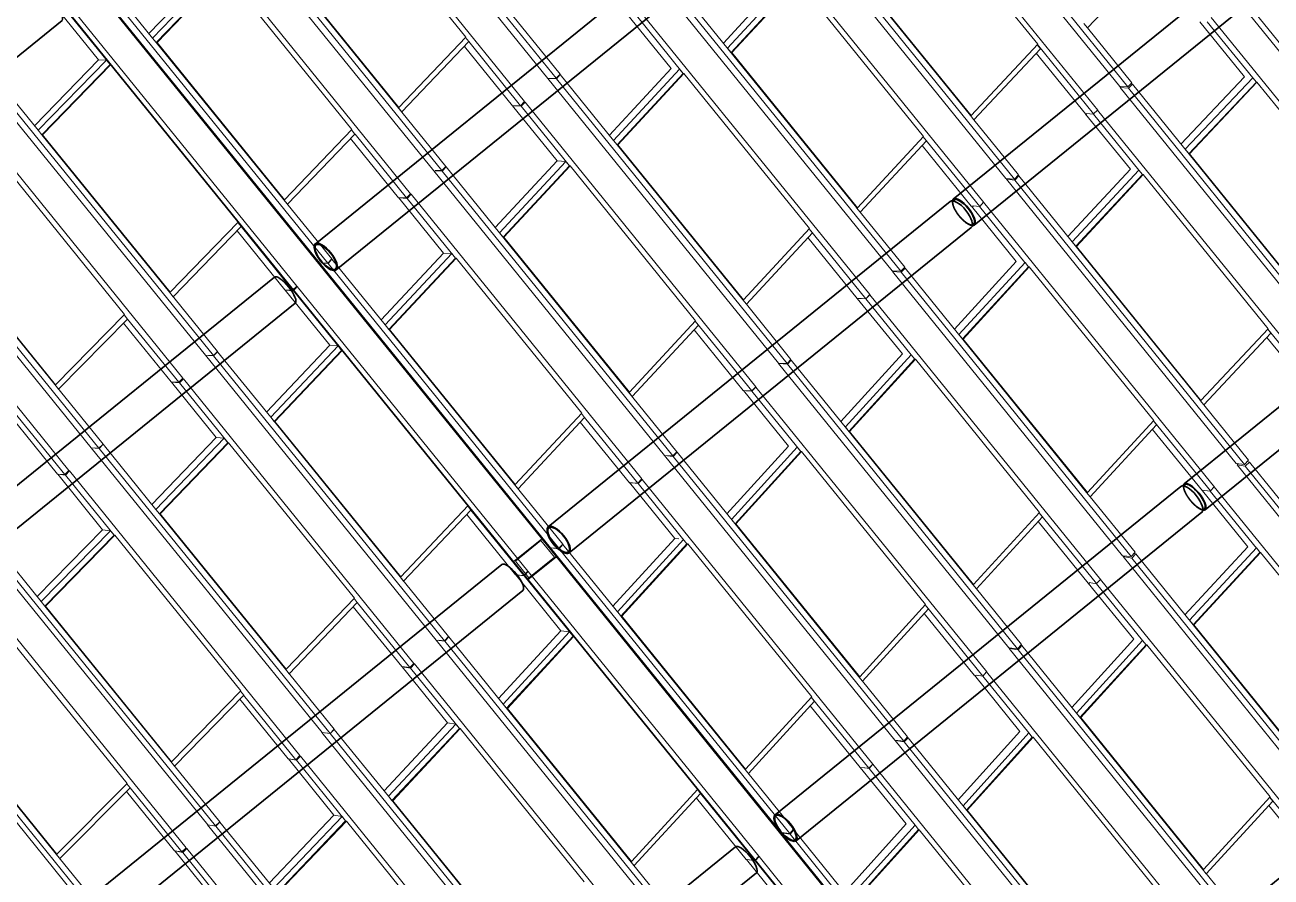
# Model space of a CAD drawing. Header units: millimetres. Extents: x 834681283 to 835686922, y 817551134 to 819407044.
# Drawn here: x 835292976 to 835303174, y 818132940 to 818139918 of the extents above; entities that cross this region are included whole.
import ezdxf

# ---------------------------------------------------------------- set-up
doc = ezdxf.new("R2010")
doc.units = ezdxf.units.MM
doc.header["$LTSCALE"] = 1200
doc.header["$MEASUREMENT"] = 0
doc.linetypes.add('P01-MAGP-P-RF$0$P01_MS_01_N1-FloorPlan-PART2OFUPPERROOFSETTINGOUT$0$BH DASHED2', pattern=[3, 2, -1])
doc.linetypes.add('P01-MAGP-P-RF$0$PHANTOM', pattern=[2.5, 1.25, -0.25, 0.25, -0.25, 0.25, -0.25])
for name, color, linetype, lineweight in [('P01-MAGP-P-RF$0$MMH053__', 253, 'P01-MAGP-P-RF$0$PHANTOM', 40), ('P01-MAGP-P-RF$0$P01_MS_01_N1-FloorPlan-PART2OFUPPERROOFSETTINGOUT$0$S-BEAM', 253, 'Continuous', 35), ('P01-MAGP-P-RF$0$P01_MS_01_N1-FloorPlan-PART2OFUPPERROOFSETTINGOUT$0$S-BEAM-HIDN', 253, 'P01-MAGP-P-RF$0$P01_MS_01_N1-FloorPlan-PART2OFUPPERROOFSETTINGOUT$0$BH DASHED2', 18), ('P01-MAGP-P-RF$0$ROOF MESH HALF TONE$0$A-GLAZ', 253, 'Continuous', 9), ('P01-MAGP-P-RF$0$ROOF MESH HALF TONE$0$A-MASS', 253, 'Continuous', 9)]:
    doc.layers.add(name, color=color, linetype=linetype, lineweight=lineweight)

# ---------------------------------------------------------------- blocks, each defined once
blk = doc.blocks.new('P01-MAGP-P-RF$0$P01_MS_01_N1-FloorPlan-PART2OFUPPERROOFSETTINGOUT$0$Circular Hollow Sections - CHS273x10_PSB97-8462840-PART 2 OF  UPPER ROOF SETTING OUT')
at = {"layer": 'P01-MAGP-P-RF$0$P01_MS_01_N1-FloorPlan-PART2OFUPPERROOFSETTINGOUT$0$S-BEAM'}
for p, q in [((76625, 42311), (73157, 39883)), ((73314, 39659), (76782, 42087))]:
    blk.add_line(p, q, dxfattribs=at)
for centre, major_axis, start_param, end_param in [((76703, 42199), (-78, 112), 3.141593, 6.283185), ((73235, 39771), (-78, 112), 0, 3.141593), ((73235, 39771), (-73, 104), 0, 3.141593), ((73235, 39771), (-78, 112), 3.141593, 6.283185), ((73235, 39771), (-73, 104), 3.141593, 6.283185)]:
    blk.add_ellipse(centre, major_axis=major_axis, ratio=0.397607, start_param=start_param, end_param=end_param, dxfattribs=at)
blk = doc.blocks.new('P01-MAGP-P-RF$0$P01_MS_01_N1-FloorPlan-PART2OFUPPERROOFSETTINGOUT$0$Circular Hollow Sections - CHS273x10_PSB97-8452177-PART 2 OF  UPPER ROOF SETTING OUT')
at = {"layer": 'P01-MAGP-P-RF$0$P01_MS_01_N1-FloorPlan-PART2OFUPPERROOFSETTINGOUT$0$S-BEAM'}
for p, q in [((72757, 39603), (65761, 34704)), ((65918, 34480), (72914, 39379))]:
    blk.add_line(p, q, dxfattribs=at)
for centre, major_axis, start_param, end_param in [((72836, 39491), (-78, 112), 3.141593, 6.283185), ((65840, 34592), (-78, 112), 0, 3.141593), ((65840, 34592), (-73, 104), 0, 3.141593), ((65840, 34592), (-78, 112), 3.141593, 6.283185), ((65840, 34592), (-73, 104), 3.141593, 6.283185)]:
    blk.add_ellipse(centre, major_axis=major_axis, ratio=0.310041, start_param=start_param, end_param=end_param, dxfattribs=at)
blk = doc.blocks.new('P01-MAGP-P-RF$0$P01_MS_01_N1-FloorPlan-PART2OFUPPERROOFSETTINGOUT$0$Circular Hollow Sections - CHS273x10_PSB97-8462763-PART 2 OF  UPPER ROOF SETTING OUT')
at = {"layer": 'P01-MAGP-P-RF$0$P01_MS_01_N1-FloorPlan-PART2OFUPPERROOFSETTINGOUT$0$S-BEAM'}
for p, q in [((80061, 37392), (76589, 34961)), ((76746, 34737), (80217, 37168))]:
    blk.add_line(p, q, dxfattribs=at)
for centre, major_axis, start_param, end_param in [((80139, 37280), (-78, 112), 3.141593, 6.283185), ((76667, 34849), (-78, 112), 0, 3.141593), ((76667, 34849), (-73, 104), 0, 3.141593), ((76667, 34849), (-78, 112), 3.141593, 6.283185), ((76667, 34849), (-73, 104), 3.141593, 6.283185)]:
    blk.add_ellipse(centre, major_axis=major_axis, ratio=0.360645, start_param=start_param, end_param=end_param, dxfattribs=at)
blk = doc.blocks.new('P01-MAGP-P-RF$0$P01_MS_01_N1-FloorPlan-PART2OFUPPERROOFSETTINGOUT$0$Circular Hollow Sections - CHS273x10_PSB97-8452178-PART 2 OF  UPPER ROOF SETTING OUT')
at = {"layer": 'P01-MAGP-P-RF$0$P01_MS_01_N1-FloorPlan-PART2OFUPPERROOFSETTINGOUT$0$S-BEAM'}
for p, q in [((71064, 42079), (64038, 37159)), ((64194, 36936), (71220, 41855))]:
    blk.add_line(p, q, dxfattribs=at)
for centre, major_axis, start_param, end_param in [((71142, 41967), (-78, 112), 3.141593, 6.283185), ((64116, 37048), (-78, 112), 0, 3.141593), ((64116, 37048), (-73, 104), 0, 3.141593), ((64116, 37048), (-78, 112), 3.141593, 6.283185), ((64116, 37048), (-73, 104), 3.141593, 6.283185)]:
    blk.add_ellipse(centre, major_axis=major_axis, ratio=0.302614, start_param=start_param, end_param=end_param, dxfattribs=at)
blk = doc.blocks.new('P01-MAGP-P-RF$0$P01_MS_01_N1-FloorPlan-PART2OFUPPERROOFSETTINGOUT$0$Circular Hollow Sections - CHS273x10_PSB97-8453365-PART 2 OF  UPPER ROOF SETTING OUT')
at = {"layer": 'P01-MAGP-P-RF$0$P01_MS_01_N1-FloorPlan-PART2OFUPPERROOFSETTINGOUT$0$S-BEAM'}
for p, q in [((78427, 47235), (71417, 42326)), ((71573, 42103), (78583, 47011))]:
    blk.add_line(p, q, dxfattribs=at)
for centre, major_axis, start_param, end_param in [((78505, 47123), (-78, 112), 3.141593, 6.283185), ((71495, 42215), (-78, 112), 0, 3.141593), ((71495, 42215), (-78, 112), 3.141593, 6.283185), ((71495, 42215), (-73, 104), 3.141593, 6.283185), ((71495, 42215), (-73, 104), 0, 3.141593)]:
    blk.add_ellipse(centre, major_axis=major_axis, ratio=0.39179, start_param=start_param, end_param=end_param, dxfattribs=at)
blk = doc.blocks.new('P01-MAGP-P-RF$0$P01_MS_01_N1-FloorPlan-PART2OFUPPERROOFSETTINGOUT$0$Circular Hollow Sections - CHS273x10_PSB97-8452283-PART 2 OF  UPPER ROOF SETTING OUT')
at = {"layer": 'P01-MAGP-P-RF$0$P01_MS_01_N1-FloorPlan-PART2OFUPPERROOFSETTINGOUT$0$S-BEAM'}
for p, q in [((74503, 37163), (67486, 32249)), ((67642, 32026), (74660, 36939))]:
    blk.add_line(p, q, dxfattribs=at)
for centre, major_axis, start_param, end_param in [((74581, 37051), (-78, 112), 3.141593, 6.283185), ((67564, 32137), (-78, 112), 0, 3.141593), ((67564, 32137), (-73, 104), 0, 3.141593), ((67564, 32137), (-78, 112), 3.141593, 6.283185), ((67564, 32137), (-73, 104), 3.141593, 6.283185)]:
    blk.add_ellipse(centre, major_axis=major_axis, ratio=0.320015, start_param=start_param, end_param=end_param, dxfattribs=at)
blk = doc.blocks.new('P01-MAGP-P-RF$0$P01_MS_01_N1-FloorPlan-PART2OFUPPERROOFSETTINGOUT$0$Circular Hollow Sections - CHS273x10_PSB97-8462801-PART 2 OF  UPPER ROOF SETTING OUT')
at = {"layer": 'P01-MAGP-P-RF$0$P01_MS_01_N1-FloorPlan-PART2OFUPPERROOFSETTINGOUT$0$S-BEAM'}
for p, q in [((78345, 39853), (74844, 37401)), ((75001, 37178), (78502, 39629))]:
    blk.add_line(p, q, dxfattribs=at)
for centre, major_axis, start_param, end_param in [((78423, 39741), (-78, 112), 3.141593, 6.283185), ((74922, 37290), (-73, 104), 0, 3.141593), ((74922, 37290), (-78, 112), 0, 3.141593), ((74922, 37290), (-78, 112), 3.141593, 6.283185), ((74922, 37290), (-73, 104), 3.141593, 6.283185)]:
    blk.add_ellipse(centre, major_axis=major_axis, ratio=0.375824, start_param=start_param, end_param=end_param, dxfattribs=at)
blk = doc.blocks.new('P01-MAGP-P-RF$0$P01_MS_01_N1-FloorPlan-PART2OFUPPERROOFSETTINGOUT$0$Circular Hollow Sections - CHS273x16_PSB98-8452077-PART 2 OF  UPPER ROOF SETTING OUT')
at = {"layer": 'P01-MAGP-P-RF$0$P01_MS_01_N1-FloorPlan-PART2OFUPPERROOFSETTINGOUT$0$S-BEAM'}
for p, q in [((69122, 44382), (62314, 39615)), ((62471, 39391), (69478, 44298))]:
    blk.add_line(p, q, dxfattribs=at)
for centre, major_axis, start_param, end_param in [((69399, 44409), (-78, 112), 3.141593, 5.233822), ((62392, 39503), (-78, 112), 0, 3.141593), ((62392, 39503), (-73, 104), 0, 3.141593), ((62392, 39503), (-78, 112), 3.141593, 6.283185), ((62392, 39503), (-73, 104), 3.141593, 6.283185)]:
    blk.add_ellipse(centre, major_axis=major_axis, ratio=0.29513, start_param=start_param, end_param=end_param, dxfattribs=at)
at = {"layer": 'P01-MAGP-P-RF$0$P01_MS_01_N1-FloorPlan-PART2OFUPPERROOFSETTINGOUT$0$S-BEAM-HIDN'}
blk.add_line((69321, 44521), (69122, 44382), dxfattribs=at)
blk.add_ellipse((69399, 44409), major_axis=(-78, 112), ratio=0.29513, start_param=5.234186, end_param=6.283185, dxfattribs=at)
blk = doc.blocks.new('P01-MAGP-P-RF$0$P01_MS_01_N1-FloorPlan-PART2OFUPPERROOFSETTINGOUT$0$Circular Hollow Sections - CHS273x10_PSB97-8462802-PART 2 OF  UPPER ROOF SETTING OUT')
at = {"layer": 'P01-MAGP-P-RF$0$P01_MS_01_N1-FloorPlan-PART2OFUPPERROOFSETTINGOUT$0$S-BEAM'}
for p, q in [((81843, 42302), (78372, 39872)), ((78529, 39648), (81999, 42078))]:
    blk.add_line(p, q, dxfattribs=at)
for centre, major_axis, start_param, end_param in [((81921, 42190), (-78, 112), 3.141593, 6.283185), ((78451, 39760), (-78, 112), 3.141593, 6.283185), ((78451, 39760), (-78, 112), 0, 0.348256), ((78451, 39760), (-73, 104), 0, 0.256199), ((78451, 39760), (-73, 104), 3.141593, 6.283185), ((78451, 39760), (-78, 112), 2.793336, 3.141593), ((78451, 39760), (-73, 104), 2.885393, 3.141593)]:
    blk.add_ellipse(centre, major_axis=major_axis, ratio=0.343335, start_param=start_param, end_param=end_param, dxfattribs=at)
at = {"layer": 'P01-MAGP-P-RF$0$P01_MS_01_N1-FloorPlan-PART2OFUPPERROOFSETTINGOUT$0$S-BEAM-HIDN'}
for major_axis, start_param, end_param in [((-78, 112), 0.348621, 2.792972), ((-73, 104), 0.256593, 2.885)]:
    blk.add_ellipse((78451, 39760), major_axis=major_axis, ratio=0.343335, start_param=start_param, end_param=end_param, dxfattribs=at)
blk = doc.blocks.new('P01-MAGP-P-RF$0$P01_MS_01_N1-FloorPlan-PART2OFUPPERROOFSETTINGOUT$0$Circular Hollow Sections - CHS273x10_PSB97-8462841-PART 2 OF  UPPER ROOF SETTING OUT')
at = {"layer": 'P01-MAGP-P-RF$0$P01_MS_01_N1-FloorPlan-PART2OFUPPERROOFSETTINGOUT$0$S-BEAM'}
for p, q in [((80147, 44777), (76650, 42329)), ((76807, 42105), (80303, 44553))]:
    blk.add_line(p, q, dxfattribs=at)
for centre, major_axis, start_param, end_param in [((80225, 44665), (-78, 112), 3.141593, 6.283185), ((76729, 42217), (-78, 112), 0, 0.285599), ((76729, 42217), (-78, 112), 3.141593, 6.283185), ((76729, 42217), (-73, 104), 3.141593, 6.283185), ((76729, 42217), (-73, 104), 0, 0.185122), ((76729, 42217), (-78, 112), 2.855993, 3.141593), ((76729, 42217), (-73, 104), 2.95647, 3.141593)]:
    blk.add_ellipse(centre, major_axis=major_axis, ratio=0.371391, start_param=start_param, end_param=end_param, dxfattribs=at)
at = {"layer": 'P01-MAGP-P-RF$0$P01_MS_01_N1-FloorPlan-PART2OFUPPERROOFSETTINGOUT$0$S-BEAM-HIDN'}
for major_axis, start_param, end_param in [((-78, 112), 0.285599, 2.855993), ((-73, 104), 0.185516, 2.956077)]:
    blk.add_ellipse((76729, 42217), major_axis=major_axis, ratio=0.371391, start_param=start_param, end_param=end_param, dxfattribs=at)
blk = doc.blocks.new('P01-MAGP-P-RF$0$P01_MS_01_N1-FloorPlan-PART2OFUPPERROOFSETTINGOUT$0$Circular Hollow Sections - CHS273x8_PSB100-8483254-PART 2 OF  UPPER ROOF SETTING OUT')
at = {"layer": 'P01-MAGP-P-RF$0$P01_MS_01_N1-FloorPlan-PART2OFUPPERROOFSETTINGOUT$0$S-BEAM'}
for p, q in [((69333, 44645), (64671, 44563)), ((64676, 44290), (69129, 44368)), ((69466, 44374), (69488, 44375))]:
    blk.add_line(p, q, dxfattribs=at)
for centre, major_axis, start_param, end_param in [((64674, 44427), (-2, 136), 0, 3.141593), ((64674, 44427), (-2, 128), 0, 3.141593), ((64674, 44427), (-2, 136), 3.141593, 6.283185), ((64674, 44427), (-2, 128), 3.141593, 6.283185), ((69486, 44511), (-2, 136), 3.141593, 3.608764), ((69486, 44511), (-2, 136), 3.81927, 3.969811)]:
    blk.add_ellipse(centre, major_axis=major_axis, ratio=0.375205, start_param=start_param, end_param=end_param, dxfattribs=at)
at = {"layer": 'P01-MAGP-P-RF$0$P01_MS_01_N1-FloorPlan-PART2OFUPPERROOFSETTINGOUT$0$S-BEAM-HIDN'}
for p, q in [((69483, 44648), (69333, 44645)), ((69129, 44368), (69466, 44374))]:
    blk.add_line(p, q, dxfattribs=at)
for start_param, end_param in [(3.970176, 6.283185), (3.609129, 3.818905)]:
    blk.add_ellipse((69486, 44511), major_axis=(-2, 136), ratio=0.375205, start_param=start_param, end_param=end_param, dxfattribs=at)
blk = doc.blocks.new('P01-MAGP-P-RF$0$ROOF MESH HALF TONE')
at = {"layer": 'P01-MAGP-P-RF$0$ROOF MESH HALF TONE$0$A-GLAZ', "lineweight": 5}
for p, q in [((71688, 46005), (73410, 43547)), ((73478, 43543), (71756, 46001)), ((73207, 43370), (71488, 45827)), ((76358, 45609), (78074, 43155)), ((78141, 43146), (76426, 45600)), ((73512, 43575), (72179, 45478)), ((77882, 42973), (76157, 45433)), ((70704, 45317), (72427, 42858)), ((72493, 42854), (70771, 45312)), ((71815, 45287), (72764, 43930)), ((72224, 42682), (70506, 45139)), ((75376, 44922), (77093, 42467)), ((77162, 42458), (75445, 44913)), ((76838, 43002), (75479, 44945)), ((76489, 44886), (77429, 43546)), ((72528, 42885), (71194, 44790)), ((72177, 43394), (71227, 44751)), ((76898, 42285), (75175, 44744)), ((69720, 44628), (71442, 42170)), ((71508, 42164), (69785, 44623)), ((70207, 44102), (69820, 44654)), ((70734, 44642), (70179, 44142)), ((70207, 44102), (70799, 44637)), ((70234, 44063), (70827, 44598)), ((70240, 44063), (70832, 44598)), ((70832, 44598), (71782, 43240)), ((69753, 43954), (69424, 44425)), ((69845, 43910), (69488, 44419)), ((71242, 41994), (69523, 44450)), ((76844, 43002), (75907, 44342)), ((74393, 44234), (76112, 41778)), ((76182, 41770), (74463, 44226)), ((75857, 42315), (74497, 44258)), ((75404, 44245), (74863, 43735)), ((74894, 43691), (75474, 44237)), ((75501, 44198), (74921, 43653)), ((74927, 43652), (75507, 44198)), ((75507, 44198), (76444, 42859)), ((77844, 43651), (78435, 44193)), ((70207, 44102), (70234, 44063)), ((70240, 44063), (70234, 44063)), ((70234, 44063), (71186, 42705)), ((71191, 42705), (70240, 44063)), ((75914, 41597), (74193, 44055)), ((69219, 43414), (68834, 43964)), ((69753, 43954), (69192, 43453)), ((69817, 43948), (69753, 43954)), ((74422, 43556), (74089, 44031)), ((74518, 43510), (74159, 44023)), ((68734, 43939), (70457, 41481)), ((70522, 41474), (68799, 43933)), ((69219, 43414), (69817, 43948)), ((69246, 43375), (69844, 43909)), ((69252, 43375), (69850, 43909)), ((69844, 43909), (69817, 43948)), ((69845, 43910), (69844, 43909)), ((69845, 43910), (69850, 43909)), ((69850, 43909), (70801, 42550)), ((72764, 43930), (72177, 43394)), ((72199, 43356), (72786, 43892)), ((73106, 43343), (72747, 43856)), ((72786, 43892), (72761, 43927)), ((73172, 43339), (72785, 43892)), ((70259, 41306), (68541, 43762)), ((79059, 43834), (80768, 41384)), ((80832, 41371), (79123, 43820)), ((74894, 43691), (74921, 43653)), ((74927, 43652), (74921, 43653)), ((75863, 42314), (74927, 43652)), ((77817, 43689), (77844, 43651)), ((78176, 43178), (77845, 43651)), ((80590, 41201), (78860, 43665)), ((73410, 43547), (75130, 41090)), ((73480, 43538), (73410, 43547)), ((73410, 43547), (73478, 43543)), ((73478, 43543), (73512, 43575)), ((73514, 43571), (73480, 43538)), ((73508, 43571), (73514, 43571)), ((73912, 43002), (73514, 43571)), ((74422, 43556), (73880, 43047)), ((73912, 43002), (74491, 43548)), ((74518, 43510), (74491, 43548)), ((77429, 43546), (76844, 43002)), ((79099, 43162), (78764, 43638)), ((79165, 43149), (78825, 43633)), ((75200, 41081), (73480, 43538)), ((73938, 42964), (74518, 43510)), ((74518, 43510), (73938, 42964)), ((73944, 42963), (74524, 43509)), ((74518, 43510), (74524, 43509)), ((74524, 43509), (75461, 42171)), ((76865, 42964), (77450, 43508)), ((77779, 42950), (77412, 43473)), ((77450, 43508), (77425, 43542)), ((77845, 42945), (77426, 43543)), ((69219, 43414), (69246, 43375)), ((69252, 43375), (69246, 43375)), ((69246, 43375), (70199, 42016)), ((70204, 42016), (69252, 43375)), ((72177, 43394), (72171, 43394)), ((72172, 43394), (72199, 43356)), ((73106, 43343), (73172, 43339)), ((73440, 42868), (73107, 43343)), ((73176, 43334), (73107, 43343)), ((73172, 43339), (73207, 43370)), ((73211, 43366), (73176, 43334)), ((73204, 43367), (73211, 43366)), ((74931, 40909), (73211, 43366)), ((67749, 43249), (69471, 40791)), ((69534, 40783), (67811, 43242)), ((71782, 43240), (71191, 42705)), ((73536, 42821), (73176, 43334)), ((68868, 43220), (69820, 41859)), ((71213, 42667), (71804, 43202)), ((72124, 42656), (71766, 43168)), ((71804, 43202), (71779, 43238)), ((72189, 42651), (71805, 43201)), ((78074, 43155), (78141, 43146)), ((78078, 43147), (78084, 43153)), ((78078, 43147), (79789, 40697)), ((78144, 43135), (78078, 43147)), ((78141, 43146), (78176, 43178)), ((78179, 43167), (78144, 43135)), ((78167, 43169), (78179, 43167)), ((79530, 41232), (78179, 43167)), ((79099, 43162), (78541, 42649)), ((78573, 42605), (79166, 43150)), ((79192, 43112), (79166, 43150)), ((69277, 40618), (67558, 43074)), ((79855, 40684), (78144, 43135)), ((79192, 43111), (78599, 42566)), ((78604, 42565), (79197, 43110)), ((79192, 43111), (79192, 43112)), ((79192, 43111), (79197, 43110)), ((79197, 43110), (80135, 41775)), ((73912, 43002), (73938, 42964)), ((74875, 41626), (73938, 42964)), ((73944, 42963), (73938, 42964)), ((73938, 42964), (74875, 41626)), ((74881, 41626), (73944, 42963)), ((76838, 43002), (76865, 42964)), ((76844, 43002), (76838, 43002)), ((77196, 42490), (76865, 42964)), ((77779, 42950), (77791, 42948)), ((78114, 42472), (77779, 42949)), ((77843, 42943), (77786, 42953)), ((78183, 42460), (77843, 42943)), ((77878, 42975), (77845, 42945)), ((79606, 40513), (77878, 42975)), ((72426, 42858), (74147, 40401)), ((72495, 42850), (72426, 42858)), ((72438, 42858), (72493, 42854)), ((72493, 42854), (72528, 42885)), ((72529, 42882), (72495, 42850)), ((74216, 40392), (72495, 42850)), ((72525, 42883), (72529, 42882)), ((72927, 42314), (72529, 42882)), ((73440, 42868), (72896, 42358)), ((72927, 42314), (73509, 42859)), ((73509, 42859), (73440, 42868)), ((73536, 42821), (73509, 42859)), ((76444, 42859), (75863, 42314)), ((76465, 42821), (76441, 42856)), ((76863, 42254), (76441, 42856)), ((72954, 42276), (73536, 42821)), ((73536, 42821), (72954, 42276)), ((72960, 42275), (73542, 42820)), ((73536, 42821), (73542, 42820)), ((73542, 42820), (74478, 41483)), ((75884, 42276), (76465, 42821)), ((76794, 42261), (76427, 42785)), ((68257, 42688), (69211, 41327)), ((69216, 41326), (68263, 42687)), ((71186, 42705), (71213, 42667)), ((71543, 42196), (71186, 42705)), ((71191, 42705), (71186, 42705)), ((72124, 42656), (72189, 42651)), ((72458, 42179), (72125, 42655)), ((72194, 42646), (72125, 42655)), ((72189, 42651), (72224, 42682)), ((72228, 42678), (72194, 42646)), ((72553, 42132), (72194, 42646)), ((72220, 42679), (72228, 42678)), ((73948, 40221), (72228, 42678)), ((70801, 42550), (70204, 42016)), ((70823, 42512), (70798, 42547)), ((78573, 42605), (78599, 42567)), ((78604, 42565), (78599, 42566)), ((79536, 41231), (78604, 42565)), ((70226, 41977), (70823, 42512)), ((71142, 41969), (70786, 42478)), ((71206, 41963), (70823, 42511)), ((77093, 42467), (77162, 42458)), ((77096, 42461), (77101, 42466)), ((77096, 42461), (78809, 40009)), ((77165, 42449), (77096, 42461)), ((77162, 42458), (77196, 42490)), ((77199, 42481), (77165, 42449)), ((78878, 39996), (77165, 42449)), ((77189, 42483), (77199, 42481)), ((78552, 40545), (77199, 42481)), ((78114, 42472), (77565, 41958)), ((77597, 41912), (78183, 42461)), ((78210, 42423), (78183, 42461)), ((78209, 42422), (77624, 41874)), ((77629, 41873), (78215, 42421)), ((78209, 42422), (78210, 42423)), ((78209, 42422), (78215, 42421)), ((78215, 42421), (79148, 41091)), ((72927, 42314), (72954, 42276)), ((74251, 40424), (72927, 42314)), ((72960, 42275), (72954, 42276)), ((73897, 40937), (72960, 42275)), ((75863, 42314), (75857, 42315)), ((75857, 42314), (75884, 42276)), ((76216, 41802), (75884, 42276)), ((76794, 42261), (76815, 42259)), ((77130, 41783), (76795, 42261)), ((76862, 42253), (76812, 42262)), ((77200, 41771), (76862, 42253)), ((76896, 42286), (76863, 42254)), ((78622, 39825), (76896, 42286)), ((71441, 42170), (73163, 39711)), ((71510, 42161), (71441, 42170)), ((71462, 42168), (71508, 42164)), ((71508, 42164), (71543, 42196)), ((71544, 42193), (71510, 42161)), ((73232, 39702), (71510, 42161)), ((71540, 42193), (71544, 42193)), ((71941, 41626), (71544, 42193)), ((72458, 42179), (71911, 41670)), ((71941, 41626), (72527, 42170)), ((71968, 41587), (72553, 42132)), ((71974, 41587), (72559, 42131)), ((72527, 42170), (72458, 42179)), ((72553, 42132), (72527, 42170)), ((72553, 42132), (72559, 42131)), ((72553, 42132), (72553, 42132)), ((72559, 42131), (73496, 40793)), ((75461, 42171), (74881, 41626)), ((74902, 41588), (75482, 42134)), ((75482, 42134), (75458, 42168)), ((75880, 41565), (75458, 42168)), ((70199, 42016), (70226, 41977)), ((70557, 41505), (70199, 42016)), ((70204, 42016), (70199, 42016)), ((75810, 41573), (75443, 42098)), ((71142, 41969), (71206, 41963)), ((71478, 41491), (71144, 41967)), ((71212, 41957), (71144, 41967)), ((71206, 41963), (71242, 41994)), ((71246, 41989), (71212, 41957)), ((71572, 41443), (71212, 41957)), ((71237, 41991), (71246, 41989)), ((72965, 39533), (71246, 41989)), ((69820, 41859), (69216, 41326)), ((69238, 41288), (69842, 41821)), ((69842, 41821), (69817, 41856)), ((70224, 41275), (69842, 41821)), ((77597, 41912), (77624, 41874)), ((77629, 41873), (77624, 41874)), ((78558, 40544), (77629, 41873)), ((70161, 41282), (69806, 41789)), ((76112, 41778), (76182, 41770)), ((76114, 41774), (76118, 41778)), ((76114, 41774), (77829, 39320)), ((76184, 41762), (76114, 41774)), ((76182, 41770), (76216, 41802)), ((76218, 41794), (76184, 41762)), ((77899, 39308), (76184, 41762)), ((76209, 41796), (76218, 41794)), ((77572, 39858), (76218, 41794)), ((77130, 41783), (76587, 41267)), ((76620, 41221), (77201, 41771)), ((77227, 41733), (76646, 41182)), ((76652, 41181), (77233, 41732)), ((77227, 41734), (77201, 41771)), ((77227, 41733), (77227, 41734)), ((77227, 41733), (77233, 41732)), ((77233, 41732), (78162, 40407)), ((71941, 41626), (71968, 41587)), ((73266, 39734), (71941, 41626)), ((74875, 41626), (74902, 41588)), ((74881, 41626), (74875, 41626)), ((70522, 41474), (70557, 41505)), ((71974, 41587), (71968, 41587)), ((72912, 40248), (71974, 41587)), ((75234, 41113), (74902, 41588)), ((75810, 41573), (75846, 41569)), ((76147, 41094), (75811, 41573)), ((75880, 41564), (75845, 41570)), ((75855, 41568), (75880, 41565)), ((75880, 41565), (75914, 41597)), ((75914, 41596), (75880, 41564)), ((76218, 41082), (75880, 41564)), ((77638, 39136), (75914, 41596)), ((70456, 41481), (72179, 39022)), ((70523, 41471), (70456, 41481)), ((70482, 41477), (70522, 41474)), ((70558, 41503), (70523, 41471)), ((72246, 39012), (70523, 41471)), ((70555, 41503), (70558, 41503)), ((70954, 40938), (70558, 41503)), ((71477, 41491), (70923, 40981)), ((70954, 40938), (71545, 41481)), ((70981, 40899), (71571, 41443)), ((70986, 40899), (71577, 41442)), ((71545, 41481), (71477, 41491)), ((71571, 41443), (71545, 41481)), ((71572, 41443), (71571, 41443)), ((71572, 41443), (71577, 41442)), ((71577, 41442), (72515, 40103)), ((74478, 41483), (73897, 40937)), ((73918, 40900), (74499, 41445)), ((74827, 40886), (74461, 41409)), ((74499, 41445), (74475, 41480)), ((74896, 40877), (74475, 41480)), ((69211, 41327), (69238, 41288)), ((69570, 40814), (69211, 41327)), ((69216, 41326), (69211, 41327)), ((70224, 41275), (70259, 41306)), ((70255, 41303), (70264, 41301)), ((70161, 41282), (70224, 41275)), ((70497, 40803), (70163, 41280)), ((70229, 41269), (70163, 41280)), ((70264, 41301), (70229, 41269)), ((70590, 40754), (70229, 41269)), ((71982, 38845), (70264, 41301)), ((76620, 41221), (76647, 41183)), ((69181, 40595), (68828, 41100)), ((69241, 40587), (68861, 41129)), ((75200, 41081), (75234, 41113)), ((75236, 41107), (75202, 41075)), ((75229, 41109), (75236, 41107)), ((76591, 39170), (75236, 41107)), ((76652, 41181), (76646, 41182)), ((77578, 39857), (76652, 41181)), ((75130, 41090), (75200, 41081)), ((75131, 41087), (76848, 38632)), ((75202, 41075), (75131, 41087)), ((76919, 38620), (75202, 41075)), ((76147, 41094), (75607, 40577)), ((75640, 40530), (76218, 41082)), ((76244, 41044), (75666, 40492)), ((75672, 40491), (76250, 41043)), ((76245, 41044), (76218, 41082)), ((76244, 41044), (76245, 41044)), ((76244, 41044), (76250, 41043)), ((76250, 41043), (77177, 39721)), ((79148, 41091), (78558, 40544)), ((78578, 40506), (79168, 41054)), ((79504, 40492), (79133, 41021)), ((79168, 41054), (79145, 41088)), ((79564, 40492), (79145, 41088)), ((70954, 40938), (70981, 40899)), ((72281, 39044), (70954, 40938)), ((70986, 40899), (70981, 40900)), ((71925, 39559), (70986, 40899)), ((73891, 40938), (73918, 40900)), ((73897, 40937), (73891, 40938)), ((74896, 40877), (74931, 40909)), ((74932, 40907), (74898, 40875)), ((74929, 40908), (74932, 40907)), ((76655, 38448), (74932, 40907)), ((69534, 40783), (69570, 40814)), ((69571, 40812), (69536, 40780)), ((69568, 40813), (69571, 40812)), ((69965, 40250), (69571, 40812)), ((70497, 40803), (69935, 40293)), ((69965, 40250), (70563, 40792)), ((70563, 40792), (70497, 40803)), ((70590, 40753), (70563, 40792)), ((73496, 40793), (72912, 40248)), ((74827, 40886), (74896, 40877)), ((75165, 40405), (74828, 40886)), ((74898, 40875), (74847, 40883)), ((75262, 40355), (74898, 40875)), ((69471, 40791), (71193, 38333)), ((69536, 40780), (69471, 40791)), ((69499, 40787), (69534, 40783)), ((71259, 38321), (69536, 40780)), ((69992, 40212), (70590, 40753)), ((69998, 40211), (70595, 40753)), ((70590, 40754), (70595, 40753)), ((70590, 40754), (70590, 40753)), ((70595, 40753), (71534, 39412)), ((72933, 40211), (73517, 40756)), ((73845, 40198), (73479, 40720)), ((73517, 40756), (73493, 40790)), ((73913, 40189), (73517, 40756)), ((69181, 40595), (69241, 40587)), ((69518, 40114), (69183, 40594)), ((69246, 40581), (69183, 40594)), ((69241, 40587), (69277, 40618)), ((69282, 40613), (69246, 40581)), ((69275, 40614), (69282, 40613)), ((71000, 38157), (69282, 40613)), ((69608, 40064), (69246, 40581)), ((75640, 40530), (75667, 40492)), ((75672, 40491), (75666, 40492)), ((76597, 39169), (75672, 40491)), ((78551, 40544), (78578, 40506)), ((78558, 40544), (78552, 40545)), ((78578, 40506), (78576, 40507)), ((78913, 40029), (78579, 40507)), ((74147, 40401), (74216, 40392)), ((74147, 40399), (75866, 37943)), ((74218, 40387), (74147, 40399)), ((74216, 40392), (74251, 40424)), ((74252, 40420), (74218, 40387)), ((75937, 37931), (74218, 40387)), ((74247, 40421), (74252, 40420)), ((75608, 38482), (74252, 40420)), ((75165, 40405), (74624, 39888)), ((74658, 39840), (75236, 40393)), ((75262, 40355), (75236, 40393)), ((78162, 40407), (77578, 39857)), ((78583, 39799), (78159, 40404)), ((78182, 40370), (78159, 40403)), ((75262, 40355), (74684, 39802)), ((74690, 39801), (75268, 40354)), ((75262, 40355), (75262, 40355)), ((75262, 40355), (75268, 40354)), ((75268, 40354), (76194, 39033)), ((77598, 39819), (78182, 40370)), ((78518, 39804), (78146, 40335)), ((69965, 40250), (69992, 40212)), ((69998, 40211), (69992, 40212)), ((69992, 40212), (70932, 38870)), ((70937, 38870), (69998, 40211)), ((72906, 40249), (72933, 40211)), ((72912, 40248), (72906, 40249)), ((73845, 40198), (73913, 40189)), ((74183, 39716), (73846, 40198)), ((73916, 40186), (73846, 40198)), ((73913, 40189), (73948, 40221)), ((73951, 40218), (73916, 40186)), ((74280, 39666), (73916, 40186)), ((73945, 40219), (73951, 40218)), ((75671, 37761), (73951, 40218)), ((68485, 40102), (70207, 37644)), ((70271, 37630), (68548, 40089)), ((68975, 39562), (68584, 40121)), ((69518, 40114), (68945, 39605)), ((68975, 39562), (69581, 40102)), ((69581, 40102), (69518, 40114)), ((69608, 40063), (69581, 40102)), ((72515, 40103), (71925, 39559)), ((72536, 40065), (72512, 40100)), ((69002, 39524), (69608, 40063)), ((69007, 39523), (69614, 40062)), ((69608, 40064), (69614, 40062)), ((69608, 40064), (69608, 40063)), ((69614, 40062), (70553, 38720)), ((71946, 39522), (72536, 40065)), ((72863, 39511), (72499, 40031)), ((72930, 39501), (72536, 40065)), ((78809, 40009), (78878, 39996)), ((78816, 39997), (78826, 40006)), ((78816, 39997), (80521, 37552)), ((78882, 39981), (78816, 39997)), ((78878, 39996), (78913, 40029)), ((78918, 40013), (78882, 39981)), ((80587, 37535), (78882, 39981)), ((78901, 40017), (78918, 40013)), ((80261, 38087), (78918, 40013)), ((70017, 37469), (68299, 39924)), ((74658, 39840), (74684, 39802)), ((74690, 39801), (74684, 39802)), ((75615, 38481), (74690, 39801)), ((77578, 39857), (77572, 39858)), ((77572, 39857), (77598, 39819)), ((77934, 39341), (77599, 39820)), ((78581, 39797), (78518, 39811)), ((78518, 39804), (78525, 39803)), ((78857, 39322), (78519, 39804)), ((78926, 39306), (78581, 39797)), ((78616, 39829), (78583, 39799)), ((80348, 37363), (78616, 39829)), ((73163, 39711), (74883, 37254)), ((73233, 39698), (73163, 39711)), ((73169, 39711), (73232, 39702)), ((73232, 39702), (73266, 39734)), ((73267, 39731), (73233, 39698)), ((74954, 37241), (73233, 39698)), ((73263, 39732), (73267, 39731)), ((73696, 39119), (73267, 39731)), ((74183, 39716), (73640, 39199)), ((73674, 39151), (74254, 39704)), ((74217, 39710), (74183, 39716)), ((77177, 39721), (76597, 39169)), ((76617, 39132), (77198, 39684)), ((77602, 39108), (77174, 39718)), ((77198, 39684), (77174, 39717)), ((73700, 39113), (74280, 39666)), ((74280, 39666), (73700, 39113)), ((73706, 39112), (74286, 39665)), ((74280, 39666), (74286, 39665)), ((74286, 39665), (75211, 38345)), ((77534, 39116), (77160, 39648)), ((68975, 39562), (69002, 39524)), ((69007, 39523), (69002, 39524)), ((69002, 39524), (69943, 38181)), ((69948, 38180), (69007, 39523)), ((71925, 39559), (71919, 39560)), ((71920, 39560), (71946, 39522)), ((72863, 39511), (72930, 39501)), ((73202, 39028), (72865, 39510)), ((72865, 39510), (72865, 39510)), ((72934, 39497), (72865, 39510)), ((72930, 39501), (72965, 39533)), ((72969, 39529), (72934, 39497)), ((73298, 38977), (72934, 39497)), ((72962, 39531), (72969, 39529)), ((74688, 37073), (72969, 39529)), ((67499, 39412), (69221, 36954)), ((69283, 36938), (67559, 39398)), ((68632, 39372), (69572, 38028)), ((71534, 39412), (70937, 38870)), ((70959, 38832), (71555, 39374)), ((71555, 39374), (71531, 39409)), ((71947, 38814), (71555, 39374)), ((71882, 38825), (71520, 39342)), ((77829, 39320), (77899, 39308)), ((77834, 39312), (77841, 39318)), ((77834, 39312), (79543, 36863)), ((77903, 39296), (77834, 39312)), ((77899, 39308), (77934, 39341)), ((77938, 39328), (77903, 39296)), ((79612, 36847), (77903, 39296)), ((77924, 39332), (77938, 39328)), ((79283, 37400), (77938, 39328)), ((78857, 39322), (78305, 38802)), ((78339, 38755), (78927, 39307)), ((78952, 39269), (78365, 38716)), ((78371, 38715), (78958, 39267)), ((78953, 39270), (78927, 39307)), ((78952, 39269), (78953, 39270)), ((78952, 39269), (78958, 39267)), ((78958, 39267), (79884, 37950)), ((76591, 39170), (76617, 39132)), ((76597, 39169), (76591, 39170)), ((73696, 39119), (73700, 39113)), ((74988, 37274), (73700, 39113)), ((73706, 39112), (73700, 39113)), ((73700, 39113), (74624, 37793)), ((74630, 37792), (73706, 39112)), ((76953, 38652), (76618, 39132)), ((77874, 38632), (77534, 39116)), ((77534, 39116), (77547, 39113)), ((77600, 39106), (77542, 39119)), ((77944, 38616), (77600, 39106)), ((77635, 39139), (77602, 39108)), ((79364, 36675), (77635, 39139)), ((72178, 39022), (73899, 36564)), ((72247, 39009), (72178, 39022)), ((72200, 39019), (72246, 39012)), ((72246, 39012), (72281, 39044)), ((72282, 39042), (72247, 39009)), ((73969, 36551), (72247, 39009)), ((72279, 39042), (72282, 39042)), ((72687, 38462), (72282, 39042)), ((73202, 39028), (72654, 38510)), ((72687, 38462), (73272, 39014)), ((73298, 38977), (72714, 38425)), ((72714, 38425), (73298, 38976)), ((72720, 38424), (73304, 38975)), ((73272, 39014), (73202, 39028)), ((73298, 38976), (73272, 39014)), ((73298, 38977), (73304, 38975)), ((73304, 38975), (74229, 37655)), ((76194, 39033), (75615, 38481)), ((75635, 38444), (76214, 38997)), ((76550, 38428), (76176, 38961)), ((76214, 38997), (76190, 39030)), ((76620, 38417), (76190, 39030)), ((70932, 38870), (70959, 38832)), ((71294, 38353), (70932, 38870)), ((70937, 38870), (70932, 38870)), ((68011, 38836), (68954, 37491)), ((68959, 37490), (68017, 38835)), ((71882, 38825), (71947, 38814)), ((72222, 38339), (71884, 38823)), ((71952, 38808), (71884, 38823)), ((71947, 38814), (71982, 38845)), ((71987, 38841), (71952, 38808)), ((72317, 38287), (71952, 38808)), ((71979, 38842), (71987, 38841)), ((73705, 36385), (71987, 38841)), ((78339, 38755), (78366, 38717)), ((70553, 38720), (69948, 38180)), ((69970, 38143), (70575, 38683)), ((70901, 38138), (70541, 38653)), ((70575, 38683), (70550, 38718)), ((70964, 38125), (70574, 38683)), ((76919, 38620), (76953, 38652)), ((78371, 38715), (78365, 38716)), ((79289, 37399), (78371, 38715)), ((76848, 38632), (76919, 38620)), ((76851, 38626), (76856, 38631)), ((76851, 38626), (78564, 36174)), ((76922, 38610), (76851, 38626)), ((76956, 38643), (76922, 38610)), ((78635, 36159), (76922, 38610)), ((76946, 38645), (76956, 38643)), ((78304, 36713), (76956, 38643)), ((77874, 38632), (77328, 38110)), ((77364, 38061), (77945, 38617)), ((77970, 38579), (77389, 38023)), ((77395, 38022), (77976, 38578)), ((77971, 38579), (77945, 38617)), ((77970, 38579), (77971, 38579)), ((77970, 38579), (77976, 38578)), ((77976, 38578), (78897, 37266)), ((72687, 38462), (72714, 38425)), ((74004, 36583), (72687, 38462)), ((75608, 38482), (75635, 38444)), ((75615, 38481), (75608, 38482)), ((76653, 38449), (76620, 38417)), ((78379, 35988), (76653, 38449)), ((71259, 38321), (71294, 38353)), ((71295, 38351), (71260, 38319)), ((71699, 37774), (71295, 38351)), ((72720, 38424), (72714, 38425)), ((73645, 37103), (72720, 38424)), ((75211, 38345), (74630, 37792)), ((75971, 37963), (75635, 38444)), ((76550, 38428), (76574, 38424)), ((76891, 37942), (76551, 38428)), ((76619, 38416), (76571, 38427)), ((76962, 37927), (76619, 38416)), ((71192, 38333), (72915, 35875)), ((71260, 38319), (71192, 38333)), ((71224, 38327), (71259, 38321)), ((72983, 35860), (71260, 38319)), ((72222, 38339), (71666, 37822)), ((71699, 37774), (72290, 38324)), ((71725, 37737), (72317, 38287)), ((71731, 37735), (72323, 38286)), ((72290, 38324), (72222, 38339)), ((72317, 38287), (72290, 38324)), ((72317, 38287), (72323, 38286)), ((72317, 38287), (72317, 38287)), ((72323, 38286), (73247, 36964)), ((74651, 37755), (75231, 38308)), ((75567, 37741), (75194, 38273)), ((75231, 38308), (75207, 38342)), ((75637, 37728), (75207, 38342)), ((69943, 38181), (69970, 38143)), ((70307, 37662), (69943, 38181)), ((69948, 38180), (69943, 38181)), ((70964, 38125), (71000, 38157)), ((71005, 38152), (70969, 38120)), ((70996, 38154), (71005, 38152)), ((72723, 35696), (71005, 38152)), ((70901, 38138), (70964, 38125)), ((71243, 37650), (70903, 38136)), ((70969, 38120), (70903, 38136)), ((71335, 37597), (70969, 38120)), ((77364, 38061), (77390, 38024)), ((69572, 38028), (68959, 37490)), ((68981, 37453), (69594, 37991)), ((69920, 37451), (69562, 37963)), ((69594, 37991), (69570, 38026)), ((69981, 37437), (69594, 37990)), ((75866, 37943), (75937, 37931)), ((75868, 37939), (75871, 37942)), ((75868, 37939), (77583, 35485)), ((75940, 37923), (75868, 37939)), ((75937, 37931), (75971, 37963)), ((75974, 37956), (75940, 37923)), ((75965, 37958), (75974, 37956)), ((77323, 36026), (75974, 37956)), ((76891, 37942), (76349, 37419)), ((77395, 38022), (77389, 38023)), ((78310, 36712), (77395, 38022)), ((77655, 35470), (75940, 37923)), ((76384, 37369), (76963, 37927)), ((76989, 37889), (76410, 37331)), ((76416, 37330), (76995, 37888)), ((76989, 37890), (76963, 37927)), ((76989, 37889), (76989, 37890)), ((76989, 37889), (76995, 37888)), ((76995, 37888), (77911, 36581)), ((71699, 37774), (71725, 37737)), ((73018, 35892), (71699, 37774)), ((71731, 37735), (71726, 37737)), ((72657, 36414), (71731, 37735)), ((74630, 37792), (74624, 37793)), ((75567, 37741), (75637, 37728)), ((75909, 37253), (75567, 37740)), ((75638, 37726), (75605, 37734)), ((75637, 37728), (75671, 37761)), ((75672, 37759), (75638, 37726)), ((77396, 35300), (75672, 37759)), ((70206, 37644), (71929, 35186)), ((70272, 37628), (70206, 37644)), ((70243, 37635), (70271, 37630)), ((70271, 37630), (70307, 37662)), ((70308, 37660), (70272, 37628)), ((70710, 37087), (70308, 37660)), ((71243, 37650), (70677, 37133)), ((70709, 37087), (71309, 37634)), ((71309, 37634), (71243, 37650)), ((71335, 37597), (71309, 37634)), ((74229, 37655), (73645, 37103)), ((74249, 37619), (74226, 37652)), ((75981, 37237), (75638, 37726)), ((71996, 35169), (70272, 37628)), ((70736, 37049), (71335, 37597)), ((70742, 37048), (71341, 37595)), ((71335, 37597), (71341, 37595)), ((71335, 37597), (71335, 37597)), ((71341, 37595), (72267, 36273)), ((73665, 37067), (74249, 37619)), ((74584, 37054), (74213, 37584)), ((74654, 37040), (74249, 37618)), ((68954, 37491), (68981, 37453)), ((69319, 36970), (68954, 37491)), ((68959, 37490), (68954, 37491)), ((69920, 37451), (69981, 37437)), ((70264, 36962), (69923, 37449)), ((69987, 37431), (69923, 37449)), ((69981, 37437), (70017, 37469)), ((70022, 37463), (69987, 37431)), ((70354, 36906), (69987, 37431)), ((70015, 37466), (70022, 37463)), ((71740, 35008), (70022, 37463)), ((76384, 37369), (76411, 37332)), ((76416, 37330), (76410, 37331)), ((77329, 36024), (76416, 37330)), ((74883, 37254), (74954, 37241)), ((74884, 37252), (76602, 34796)), ((74956, 37235), (74884, 37252)), ((74954, 37241), (74988, 37274)), ((74990, 37268), (74956, 37235)), ((76674, 34780), (74956, 37235)), ((74984, 37270), (74990, 37268)), ((76340, 35338), (74990, 37268)), ((75909, 37253), (75367, 36729)), ((75403, 36678), (75981, 37237)), ((76007, 37200), (75981, 37237)), ((78897, 37266), (78310, 36712)), ((78330, 36675), (78916, 37230)), ((79321, 36654), (78894, 37264)), ((78916, 37230), (78894, 37262)), ((76007, 37200), (75429, 36641)), ((75435, 36640), (76013, 37198)), ((76007, 37200), (76007, 37200)), ((76007, 37200), (76013, 37198)), ((76013, 37198), (76927, 35895)), ((79247, 36675), (78881, 37197)), ((73639, 37104), (73665, 37067)), ((73645, 37103), (73639, 37104)), ((74584, 37054), (74654, 37040)), ((74928, 36564), (74585, 37053)), ((74656, 37037), (74594, 37052)), ((74654, 37040), (74688, 37073)), ((74690, 37070), (74656, 37037)), ((75025, 36510), (74656, 37037)), ((74686, 37071), (74690, 37070)), ((76412, 34612), (74690, 37070)), ((78304, 36713), (78330, 36675)), ((78310, 36712), (78304, 36713)), ((78669, 36191), (78331, 36676))]:
    blk.add_line(p, q, dxfattribs=at)
at = {"layer": 'P01-MAGP-P-RF$0$ROOF MESH HALF TONE$0$A-MASS', "lineweight": 5}
for points, knots in [([(26562, 74607), (26762, 74322), (27147, 73772), (27692, 72993), (28213, 72250), (28632, 71651), (28962, 71180), (29208, 70828), (29453, 70478), (29658, 70186), (29822, 69952), (29985, 69718), (30190, 69426), (30436, 69074), (30683, 68722), (30929, 68370), (31135, 68076), (31300, 67841), (31424, 67664), (31548, 67487), (31672, 67310), (31796, 67133), (31961, 66896), (32251, 66482), (32584, 66007), (32917, 65531), (33168, 65173), (33419, 64814), (33671, 64454), (33924, 64094), (34261, 63612), (34685, 63007), (35196, 62277), (35710, 61543), (36227, 60804), (36922, 59812), (37624, 58809), (38334, 57795), (39051, 56772), (39957, 55478), (40880, 54160), (41629, 53090), (42196, 52280), (42769, 51461), (43347, 50637), (43928, 49806), (44512, 48972), (45098, 48136), (45684, 47298), (46271, 46460), (46857, 45623), (47441, 44789), (48219, 43678), (49188, 42294), (50152, 40918), (50919, 39822), (51684, 38730), (52635, 37372), (53769, 35752), (54708, 34411), (55455, 33344), (56014, 32546), (56571, 31750), (57127, 30957), (57680, 30166), (58140, 29509), (58508, 28984), (58737, 28657), (58920, 28396), (59057, 28200), (59194, 28004), (59331, 27808), (59468, 27613), (59650, 27352), (59878, 27027), (60151, 26637), (60514, 26118), (60968, 25471), (61510, 24697), (62050, 23925), (62589, 23155), (63127, 22388), (63663, 21622), (64197, 20859), (64730, 20098), (65261, 19339), (65703, 18709), (66055, 18205), (66319, 17828), (66583, 17452), (66846, 17076), (67109, 16700), (67460, 16199), (67899, 15572), (68428, 14817), (68960, 14057), (69498, 13289), (70224, 12252), (71152, 10927), (71924, 9824), (72319, 9260)], [0, 0, 0, 0, 0.011905, 0.02381, 0.035714, 0.047619, 0.053571, 0.059524, 0.065476, 0.071429, 0.074405, 0.077381, 0.083333, 0.089286, 0.095238, 0.10119, 0.107143, 0.110119, 0.113095, 0.116071, 0.119048, 0.122024, 0.125, 0.130952, 0.142857, 0.14881, 0.154762, 0.160714, 0.166667, 0.172619, 0.178571, 0.190476, 0.202381, 0.214286, 0.22619, 0.238095, 0.261905, 0.27381, 0.285714, 0.309524, 0.333333, 0.345238, 0.357143, 0.369048, 0.380952, 0.392857, 0.404762, 0.416667, 0.428571, 0.440476, 0.452381, 0.464286, 0.47619, 0.5, 0.52381, 0.535714, 0.547619, 0.571429, 0.595238, 0.619048, 0.630952, 0.642857, 0.654762, 0.666667, 0.678571, 0.690476, 0.696429, 0.702381, 0.705357, 0.708333, 0.71131, 0.714286, 0.717262, 0.720238, 0.72619, 0.732143, 0.738095, 0.75, 0.761905, 0.77381, 0.785714, 0.797619, 0.809524, 0.821429, 0.833333, 0.845238, 0.857143, 0.863095, 0.869048, 0.875, 0.880952, 0.886905, 0.892857, 0.904762, 0.916667, 0.928571, 0.940476, 0.952381, 0.97619, 1, 1, 1, 1]), ([(72319, 9260), (72270, 9330), (72171, 9471), (71975, 9751), (71635, 10236), (71157, 10919), (70595, 11722), (70042, 12511), (69498, 13289), (68960, 14057), (68428, 14817), (67899, 15572), (67460, 16199), (67109, 16700), (66846, 17076), (66583, 17452), (66319, 17828), (66055, 18205), (65791, 18583), (65526, 18961), (65173, 19466), (64818, 19972), (64463, 20479), (64197, 20860), (63930, 21241), (63662, 21623), (63395, 22005), (63171, 22324), (62992, 22580), (62858, 22772), (62724, 22963), (62589, 23156), (62454, 23348), (62275, 23604), (61960, 24054), (61330, 24954), (60425, 26247), (59332, 27807), (58416, 29115), (57772, 30034), (57403, 30561), (57126, 30957), (56849, 31353), (56571, 31750), (56293, 32148), (55921, 32679), (55269, 33610), (54333, 34947), (53391, 36292), (52634, 37373), (52064, 38187), (51492, 39003), (50919, 39822), (50344, 40644), (49766, 41468), (49188, 42295), (48607, 43124), (48025, 43955), (47441, 44789), (46857, 45623), (46271, 46460), (45684, 47298), (45098, 48136), (44512, 48972), (43928, 49806), (43347, 50637), (42769, 51461), (42196, 52280), (41629, 53090), (41067, 53892), (40511, 54687), (39959, 55474), (39231, 56514), (38332, 57798), (37448, 59061), (36748, 60060), (36227, 60804), (35710, 61543), (35003, 62553), (34292, 63568), (33576, 64590), (33042, 65353), (32511, 66111), (31982, 66867), (31455, 67620), (31017, 68245), (30667, 68745), (30406, 69118), (30144, 69492), (29883, 69865), (29665, 70175), (29492, 70423), (29361, 70610), (29231, 70796), (29057, 71044), (28839, 71356), (28574, 71734), (28217, 72244), (27759, 72898), (27182, 73721), (26774, 74305), (26562, 74607)], [0, 0, 0, 0, 0.002976, 0.005952, 0.011905, 0.02381, 0.035714, 0.047619, 0.059524, 0.071429, 0.083333, 0.095238, 0.107143, 0.113095, 0.119048, 0.125, 0.130952, 0.136905, 0.142857, 0.14881, 0.154762, 0.166667, 0.172619, 0.178571, 0.184524, 0.190476, 0.196429, 0.202381, 0.205357, 0.208333, 0.21131, 0.214286, 0.217262, 0.220238, 0.22619, 0.238095, 0.261905, 0.285714, 0.309524, 0.321429, 0.327381, 0.333333, 0.339286, 0.345238, 0.35119, 0.357143, 0.369048, 0.392857, 0.416667, 0.428571, 0.440476, 0.452381, 0.464286, 0.47619, 0.488095, 0.5, 0.511905, 0.52381, 0.535714, 0.547619, 0.559524, 0.571429, 0.583333, 0.595238, 0.607143, 0.619048, 0.630952, 0.642857, 0.654762, 0.666667, 0.678571, 0.690476, 0.702381, 0.72619, 0.75, 0.761905, 0.77381, 0.785714, 0.797619, 0.822917, 0.835565, 0.848214, 0.860863, 0.873512, 0.886161, 0.89881, 0.905134, 0.911458, 0.917783, 0.924107, 0.930432, 0.933594, 0.936756, 0.939918, 0.94308, 0.949405, 0.955729, 0.962054, 0.974702, 0.987351, 1, 1, 1, 1])]:
    blk.add_open_spline(points, degree=3, knots=knots, dxfattribs=at)
blk = doc.blocks.new('P01-MAGP-P-RF')
at = {"layer": 'P01-MAGP-P-RF$0$P01_MS_01_N1-FloorPlan-PART2OFUPPERROOFSETTINGOUT$0$S-BEAM'}
for p, q in [((835297325, 818135565), (835293543, 818140234)), ((835297092, 818135376), (835293310, 818140046)), ((835297092, 818135376), (835297325, 818135565)), ((835297325, 818135565), (835297092, 818135376)), ((835301106, 818130895), (835297325, 818135565)), ((835300873, 818130706), (835297092, 818135376))]:
    blk.add_line(p, q, dxfattribs=at)
at = {"layer": 'P01-MAGP-P-RF$0$P01_MS_01_N1-FloorPlan-PART2OFUPPERROOFSETTINGOUT$0$S-BEAM-HIDN'}
for p, q in [((835296973, 818135522), (835297206, 818135711)), ((835297198, 818135696), (835296990, 818135527)), ((835297309, 818135559), (835297198, 818135696)), ((835297100, 818135391), (835297309, 818135559)), ((835296990, 818135527), (835297100, 818135391))]:
    blk.add_line(p, q, dxfattribs=at)
at = {"layer": 'P01-MAGP-P-RF$0$MMH053__', "rotation": 3.998948738169357}
blk.add_blockref('P01-MAGP-P-RF$0$ROOF MESH HALF TONE', (835227061, 818090920), dxfattribs=at)
at = {"layer": 'P01-MAGP-P-RF$0$P01_MS_01_N1-FloorPlan-PART2OFUPPERROOFSETTINGOUT$0$S-BEAM', "rotation": 3.998948738169357}
for name in ['P01-MAGP-P-RF$0$P01_MS_01_N1-FloorPlan-PART2OFUPPERROOFSETTINGOUT$0$Circular Hollow Sections - CHS273x10_PSB97-8453365-PART 2 OF  UPPER ROOF SETTING OUT', 'P01-MAGP-P-RF$0$P01_MS_01_N1-FloorPlan-PART2OFUPPERROOFSETTINGOUT$0$Circular Hollow Sections - CHS273x10_PSB97-8462840-PART 2 OF  UPPER ROOF SETTING OUT', 'P01-MAGP-P-RF$0$P01_MS_01_N1-FloorPlan-PART2OFUPPERROOFSETTINGOUT$0$Circular Hollow Sections - CHS273x10_PSB97-8452178-PART 2 OF  UPPER ROOF SETTING OUT', 'P01-MAGP-P-RF$0$P01_MS_01_N1-FloorPlan-PART2OFUPPERROOFSETTINGOUT$0$Circular Hollow Sections - CHS273x10_PSB97-8462801-PART 2 OF  UPPER ROOF SETTING OUT', 'P01-MAGP-P-RF$0$P01_MS_01_N1-FloorPlan-PART2OFUPPERROOFSETTINGOUT$0$Circular Hollow Sections - CHS273x10_PSB97-8452177-PART 2 OF  UPPER ROOF SETTING OUT', 'P01-MAGP-P-RF$0$P01_MS_01_N1-FloorPlan-PART2OFUPPERROOFSETTINGOUT$0$Circular Hollow Sections - CHS273x10_PSB97-8462763-PART 2 OF  UPPER ROOF SETTING OUT', 'P01-MAGP-P-RF$0$P01_MS_01_N1-FloorPlan-PART2OFUPPERROOFSETTINGOUT$0$Circular Hollow Sections - CHS273x10_PSB97-8452283-PART 2 OF  UPPER ROOF SETTING OUT']:
    blk.add_blockref(name, (835227061, 818090920), dxfattribs=at)
at = {"layer": 'P01-MAGP-P-RF$0$P01_MS_01_N1-FloorPlan-PART2OFUPPERROOFSETTINGOUT$0$S-BEAM', "linetype": 'P01-MAGP-P-RF$0$P01_MS_01_N1-FloorPlan-PART2OFUPPERROOFSETTINGOUT$0$BH DASHED2', "lineweight": 18, "rotation": 3.998948738169357}
for name in ['P01-MAGP-P-RF$0$P01_MS_01_N1-FloorPlan-PART2OFUPPERROOFSETTINGOUT$0$Circular Hollow Sections - CHS273x10_PSB97-8462841-PART 2 OF  UPPER ROOF SETTING OUT', 'P01-MAGP-P-RF$0$P01_MS_01_N1-FloorPlan-PART2OFUPPERROOFSETTINGOUT$0$Circular Hollow Sections - CHS273x8_PSB100-8483254-PART 2 OF  UPPER ROOF SETTING OUT', 'P01-MAGP-P-RF$0$P01_MS_01_N1-FloorPlan-PART2OFUPPERROOFSETTINGOUT$0$Circular Hollow Sections - CHS273x16_PSB98-8452077-PART 2 OF  UPPER ROOF SETTING OUT', 'P01-MAGP-P-RF$0$P01_MS_01_N1-FloorPlan-PART2OFUPPERROOFSETTINGOUT$0$Circular Hollow Sections - CHS273x10_PSB97-8462802-PART 2 OF  UPPER ROOF SETTING OUT']:
    blk.add_blockref(name, (835227061, 818090920), dxfattribs=at)

msp = doc.modelspace()

# ---------------------------------------------------------------- block references
msp.add_blockref('P01-MAGP-P-RF', (0, 0))

doc.saveas('drawing.dxf')
